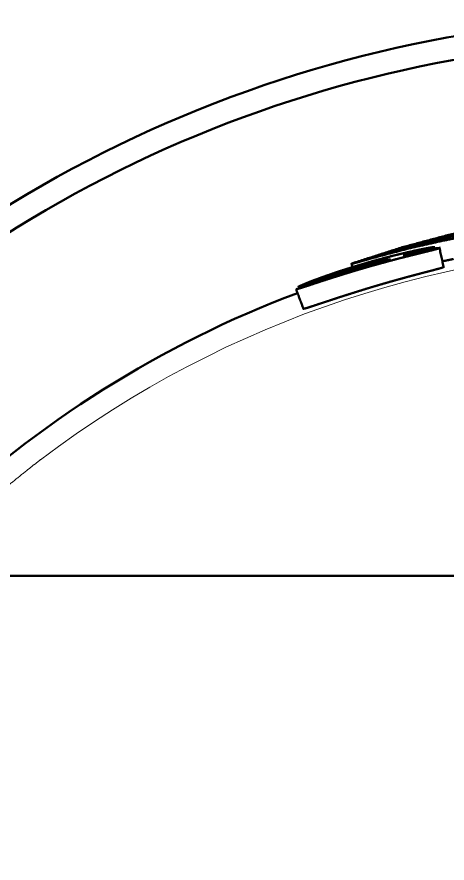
# Paper-space layout 'Layout1' of a CAD drawing. Header units: millimetres. Extents: x 69 to 348, y 30 to 269.
# Drawn here: x 221.08 to 228.5, y 254.39 to 268.98 of the extents above; entities that cross this region are included whole.
import ezdxf

# ---------------------------------------------------------------- set-up
doc = ezdxf.new("R2010")
doc.units = ezdxf.units.MM
doc.layers.add('170', color=7, linetype='Continuous', true_color=0xffffff)

psp = doc.layouts.get("Layout1")

# ---------------------------------------------------------------- linework, layer by layer
at = {"layer": '170', "color": 155, "linetype": 'Continuous', "lineweight": 50}
for p, q in [((226.847, 264.729), (226.867, 264.666)), ((225.892, 264.289), (226.702, 264.568)), ((225.929, 264.326), (226.72, 264.596)), ((226.72, 264.596), (226.73, 264.564))]:
    psp.add_line(p, q, dxfattribs=at)
for centre, radius, start, end in [((232.442, 246.983), 22, 67.1194, 166.1925), ((232.442, 246.983), 21.6, 68.3006, 165.9337), ((232.442, 246.983), 22, 247.125, 52.2806), ((232.446, 246.856), 18.552, 110.602, 133.7517), ((232.442, 246.983), 21.6, 248.3062, 51.0994)]:
    psp.add_arc(centre, radius, start, end, dxfattribs=at)
at = {"layer": '170', "color": 155, "linetype": 'Continuous', "lineweight": 13}
psp.add_arc((232.446, 246.856), 18.17, 52.9774, 127.0982, dxfattribs=at)
at = {"layer": '170', "color": 155, "linetype": 'Continuous', "lineweight": 50}
for points, knots in [([(230.421, 265.57), (230.223, 265.545), (229.388, 265.41), (228.556, 265.232), (227.725, 265.011), (226.9, 264.746)], [0, 0, 0.055075, 0.288563, 0.523406, 0.760688, 1, 1]), ([(230.404, 265.543), (229.022, 265.311), (228.252, 265.131), (227.487, 264.913)], [0, 0, 0.469128, 0.733649, 1, 1]), ([(231.3, 265.466), (230.863, 265.446), (230.556, 265.425), (230.25, 265.399), (229.945, 265.367), (229.64, 265.33), (229.335, 265.287), (229.032, 265.238), (228.73, 265.184), (228.429, 265.125), (227.83, 264.989), (227.236, 264.832)], [0, 0, 0.106144, 0.180689, 0.255213, 0.329715, 0.404221, 0.478759, 0.55329, 0.627757, 0.702183, 0.85102, 1, 1]), ([(231.492, 265.483), (230.928, 265.462), (230.638, 265.443), (230.347, 265.42), (230.058, 265.392), (229.769, 265.358), (229.48, 265.32), (229.193, 265.277), (228.906, 265.229), (228.62, 265.175), (228.051, 265.054), (227.487, 264.913)], [0, 0, 0.139045, 0.210829, 0.282605, 0.354354, 0.426096, 0.497864, 0.569648, 0.641402, 0.713113, 0.856506, 1, 1]), ([(225.892, 264.289), (225.895, 264.288), (225.901, 264.289), (225.907, 264.29), (225.913, 264.291), (225.921, 264.293), (225.93, 264.296), (225.952, 264.302), (225.979, 264.31), (226.011, 264.32), (226.048, 264.332), (226.069, 264.339), (226.09, 264.346), (226.136, 264.361), (226.237, 264.394), (226.265, 264.403), (226.322, 264.422), (226.41, 264.45), (226.471, 264.47), (226.533, 264.49), (226.597, 264.51), (226.662, 264.53), (226.695, 264.541), (226.727, 264.551), (226.859, 264.591), (226.992, 264.631), (227.059, 264.65), (227.126, 264.67), (227.193, 264.689), (227.261, 264.708), (227.396, 264.745), (227.529, 264.781), (227.661, 264.816), (227.791, 264.849), (227.823, 264.857), (227.887, 264.873), (227.98, 264.896), (228.039, 264.91), (228.096, 264.924), (228.149, 264.937), (228.198, 264.949), (228.242, 264.96), (228.262, 264.965), (228.28, 264.97), (228.289, 264.972), (228.297, 264.974), (228.305, 264.977), (228.312, 264.979), (228.336, 264.985), (228.353, 264.991), (228.359, 264.993), (228.363, 264.995), (228.366, 264.996), (228.366, 264.997), (228.365, 264.998), (228.362, 264.998), (228.358, 264.998), (228.351, 264.998), (228.332, 264.996), (228.305, 264.992), (228.288, 264.989), (228.269, 264.986), (228.249, 264.982), (228.227, 264.978), (228.203, 264.974), (228.178, 264.969), (228.151, 264.964), (228.123, 264.958), (228.065, 264.946), (228.003, 264.933), (227.971, 264.926), (227.939, 264.919), (227.906, 264.911), (227.873, 264.904), (227.806, 264.888), (227.738, 264.872)], [0, 0, 0.000787, 0.002909, 0.004556, 0.006616, 0.009098, 0.012017, 0.019153, 0.027988, 0.038479, 0.05058, 0.057224, 0.064229, 0.079126, 0.112358, 0.121344, 0.139885, 0.168769, 0.188676, 0.209045, 0.229851, 0.250988, 0.261599, 0.272233, 0.315007, 0.358111, 0.379777, 0.401507, 0.423315, 0.445155, 0.488578, 0.531514, 0.573886, 0.615584, 0.625887, 0.646326, 0.676162, 0.695104, 0.713199, 0.73031, 0.74599, 0.760052, 0.766426, 0.772335, 0.775102, 0.777739, 0.780218, 0.782548, 0.790358, 0.795875, 0.797806, 0.799193, 0.800053, 0.800452, 0.800842, 0.801717, 0.803163, 0.80523, 0.811262, 0.819852, 0.825123, 0.830992, 0.837417, 0.844391, 0.851907, 0.859946, 0.868418, 0.877224, 0.895709, 0.91532, 0.9255, 0.935845, 0.946297, 0.95685, 0.978251, 1, 1]), ([(228.286, 265.013), (228.28, 265.014), (228.261, 265.013), (228.254, 265.012), (228.246, 265.011), (228.237, 265.01), (228.228, 265.008), (228.206, 265.005), (228.181, 265.001), (228.168, 264.998), (228.153, 264.996), (228.138, 264.993), (228.122, 264.99), (228.089, 264.983), (228.053, 264.976), (228.016, 264.969), (227.976, 264.96), (227.935, 264.952), (227.893, 264.942), (227.806, 264.923), (227.715, 264.901), (227.669, 264.89), (227.622, 264.879), (227.575, 264.867), (227.527, 264.855), (227.337, 264.805), (227.146, 264.752)], [0, 0, 0.005616, 0.022251, 0.028239, 0.035002, 0.042485, 0.050692, 0.069256, 0.090698, 0.10247, 0.114949, 0.128103, 0.141873, 0.170912, 0.201833, 0.234515, 0.268926, 0.30476, 0.341625, 0.418044, 0.497596, 0.538409, 0.579624, 0.621, 0.662548, 0.830218, 1, 1]), ([(227.738, 264.872), (227.791, 264.885), (227.894, 264.911), (227.944, 264.923), (227.992, 264.935), (228.016, 264.94), (228.081, 264.957), (228.122, 264.967), (228.14, 264.971), (228.158, 264.976), (228.175, 264.98), (228.191, 264.984), (228.219, 264.992), (228.243, 264.998), (228.253, 265.001), (228.262, 265.003), (228.269, 265.006), (228.275, 265.008), (228.284, 265.011), (228.286, 265.013)], [0, 0, 0.0971, 0.28431, 0.374542, 0.462433, 0.504871, 0.624451, 0.697358, 0.731655, 0.764422, 0.79536, 0.824212, 0.875519, 0.918416, 0.936713, 0.952894, 0.966739, 0.978207, 0.993935, 1, 1]), ([(226.9, 264.746), (226.877, 264.738), (226.86, 264.732), (226.855, 264.729), (226.851, 264.728), (226.849, 264.726), (226.848, 264.726), (226.85, 264.725), (226.854, 264.726), (226.859, 264.727), (226.866, 264.729), (226.875, 264.731), (226.886, 264.733), (226.898, 264.736), (226.911, 264.74), (226.926, 264.744), (226.942, 264.748), (226.959, 264.753), (226.976, 264.758), (227.015, 264.769), (227.056, 264.781), (227.099, 264.793), (227.121, 264.799), (227.144, 264.806), (227.236, 264.832)], [0, 0, 0.052893, 0.091377, 0.105011, 0.114584, 0.12002, 0.121664, 0.125421, 0.133389, 0.145431, 0.161487, 0.181493, 0.205199, 0.232158, 0.262393, 0.295741, 0.33184, 0.370209, 0.410661, 0.497857, 0.591193, 0.689099, 0.739757, 0.791104, 1, 1]), ([(227.469, 264.817), (227.467, 264.815), (227.461, 264.813), (227.456, 264.811), (227.451, 264.809), (227.445, 264.807), (227.438, 264.805), (227.43, 264.803), (227.421, 264.8), (227.412, 264.797), (227.402, 264.794), (227.38, 264.788), (227.355, 264.78), (227.328, 264.773), (227.301, 264.765), (227.272, 264.756), (227.181, 264.73), (227.119, 264.713)], [0, 0, 0.007008, 0.025294, 0.038436, 0.054203, 0.07224, 0.092531, 0.115058, 0.139733, 0.166627, 0.195492, 0.258414, 0.328322, 0.404069, 0.483255, 0.565416, 0.823854, 1, 1]), ([(227.123, 264.73), (227.186, 264.747), (227.248, 264.764), (227.278, 264.773), (227.308, 264.781), (227.337, 264.788), (227.364, 264.795), (227.377, 264.798), (227.389, 264.801), (227.4, 264.804), (227.411, 264.806), (227.429, 264.81), (227.443, 264.814), (227.455, 264.816), (227.463, 264.817), (227.468, 264.817), (227.469, 264.817)], [0, 0, 0.18331, 0.362783, 0.451128, 0.537937, 0.621403, 0.699691, 0.736576, 0.771289, 0.803351, 0.832876, 0.88481, 0.926773, 0.958743, 0.981455, 0.995146, 1, 1]), ([(228.417, 264.767), (228.505, 264.787), (228.609, 264.809)], [0, 0, 0.456865, 1, 1]), ([(227.146, 264.752), (227.036, 264.72), (226.928, 264.688), (226.821, 264.655), (226.716, 264.622), (226.664, 264.605), (226.612, 264.588), (226.561, 264.571), (226.511, 264.554), (226.413, 264.52), (226.321, 264.487), (226.278, 264.471), (226.236, 264.456), (226.196, 264.441), (226.16, 264.427), (226.125, 264.414), (226.093, 264.401), (226.078, 264.395), (226.064, 264.389), (226.05, 264.383), (226.036, 264.378), (225.991, 264.358), (225.957, 264.343), (225.945, 264.337), (225.936, 264.332), (225.931, 264.328), (225.929, 264.326)], [0, 0, 0.088376, 0.17585, 0.262392, 0.347984, 0.390419, 0.432595, 0.474427, 0.515611, 0.595249, 0.670927, 0.707081, 0.741624, 0.774138, 0.804676, 0.833286, 0.860003, 0.872635, 0.884782, 0.896459, 0.907572, 0.945962, 0.974502, 0.985008, 0.992812, 0.997787, 1, 1]), ([(228.439, 264.67), (228.428, 264.664), (228.413, 264.659), (228.391, 264.652), (228.377, 264.648), (228.361, 264.644), (228.344, 264.639), (228.325, 264.634), (228.283, 264.623), (228.236, 264.61), (228.211, 264.604), (228.158, 264.59), (228.073, 264.568), (228.014, 264.552), (227.952, 264.536), (227.889, 264.519), (227.825, 264.502), (227.76, 264.484), (227.695, 264.466), (227.63, 264.448), (227.564, 264.43), (227.497, 264.411), (227.431, 264.392), (227.364, 264.372), (227.297, 264.353), (227.23, 264.333), (227.164, 264.313), (227.097, 264.293), (227.031, 264.272), (226.965, 264.252), (226.9, 264.232), (226.835, 264.211), (226.772, 264.191), (226.709, 264.171), (226.646, 264.151), (226.585, 264.131), (226.555, 264.121), (226.524, 264.111), (226.465, 264.091), (226.355, 264.055), (226.303, 264.038), (226.255, 264.022), (226.21, 264.007), (226.17, 263.994), (226.134, 263.982), (226.103, 263.972), (226.089, 263.968), (226.076, 263.964), (226.065, 263.961), (226.055, 263.958), (226.039, 263.954), (226.027, 263.952), (226.023, 263.951), (226.021, 263.951), (226.019, 263.951), (226.018, 263.952)], [0, 0, 0.004921, 0.011364, 0.020553, 0.026201, 0.032567, 0.039664, 0.047421, 0.064597, 0.083803, 0.094123, 0.115847, 0.150495, 0.174805, 0.200047, 0.225935, 0.252152, 0.278631, 0.305348, 0.332287, 0.359421, 0.386743, 0.414227, 0.441767, 0.469299, 0.496833, 0.524364, 0.551895, 0.579349, 0.606587, 0.633584, 0.660322, 0.686798, 0.712983, 0.738873, 0.764436, 0.77708, 0.789626, 0.814234, 0.860396, 0.881822, 0.902015, 0.920557, 0.937304, 0.952267, 0.965365, 0.971174, 0.976412, 0.981064, 0.985159, 0.991745, 0.996313, 0.997863, 0.998959, 0.99962, 1, 1]), ([(227.165, 264.697), (227.083, 264.673), (227.002, 264.65), (226.923, 264.627), (226.885, 264.616), (226.849, 264.606), (226.817, 264.597), (226.789, 264.589), (226.776, 264.585), (226.764, 264.582), (226.753, 264.579), (226.743, 264.576), (226.735, 264.574), (226.727, 264.572), (226.72, 264.571), (226.715, 264.57), (226.706, 264.568), (226.702, 264.568)], [0, 0, 0.177908, 0.353304, 0.524798, 0.606275, 0.683494, 0.753802, 0.815391, 0.843071, 0.86866, 0.89195, 0.912859, 0.931544, 0.948016, 0.962287, 0.97435, 0.991692, 1, 1]), ([(226.72, 264.596), (226.724, 264.6), (226.741, 264.607), (226.747, 264.61), (226.754, 264.613), (226.763, 264.616), (226.772, 264.619), (226.783, 264.623), (226.795, 264.627), (226.808, 264.632), (226.821, 264.636), (226.852, 264.647), (226.886, 264.657), (226.903, 264.663), (226.922, 264.669), (226.941, 264.675), (226.96, 264.681), (226.999, 264.693), (227.039, 264.705), (227.081, 264.717), (227.123, 264.73)], [0, 0, 0.013408, 0.05541, 0.071658, 0.090479, 0.111859, 0.13568, 0.162126, 0.191181, 0.223125, 0.257634, 0.333092, 0.416253, 0.460403, 0.505723, 0.55189, 0.598874, 0.695373, 0.795161, 0.897055, 1, 1]), ([(227.119, 264.713), (227.06, 264.696), (227.002, 264.678), (226.944, 264.661), (226.885, 264.644)], [0, 0, 0.250438, 0.500764, 0.750793, 1, 1]), ([(226.887, 264.63), (226.926, 264.642), (226.966, 264.654), (227.038, 264.675), (227.11, 264.696)], [0, 0, 0.176699, 0.353805, 0.676817, 1, 1]), ([(227.11, 264.696), (227.179, 264.716), (227.247, 264.735), (227.281, 264.744), (227.314, 264.753), (227.331, 264.757), (227.347, 264.762), (227.363, 264.766), (227.379, 264.77), (227.394, 264.773), (227.408, 264.777), (227.422, 264.781), (227.435, 264.784), (227.459, 264.789), (227.479, 264.794), (227.488, 264.796), (227.496, 264.797), (227.503, 264.799), (227.509, 264.8), (227.517, 264.801), (227.52, 264.801)], [0, 0, 0.169523, 0.33676, 0.419218, 0.500827, 0.541237, 0.581113, 0.620063, 0.657874, 0.694545, 0.729888, 0.763821, 0.795927, 0.853702, 0.903125, 0.924638, 0.943666, 0.960104, 0.973877, 0.993137, 1, 1]), ([(227.52, 264.801), (227.517, 264.799), (227.51, 264.797), (227.505, 264.795), (227.499, 264.793), (227.492, 264.791), (227.484, 264.788), (227.476, 264.786), (227.466, 264.783), (227.456, 264.78), (227.446, 264.777), (227.435, 264.774), (227.423, 264.77), (227.41, 264.767), (227.397, 264.763), (227.343, 264.747), (227.285, 264.731), (227.225, 264.714), (227.165, 264.697)], [0, 0, 0.007805, 0.028345, 0.043001, 0.060239, 0.079883, 0.101775, 0.125985, 0.152251, 0.180359, 0.210202, 0.241711, 0.275063, 0.310081, 0.346251, 0.499647, 0.66348, 0.830692, 1, 1]), ([(226.887, 264.63), (226.886, 264.637), (226.885, 264.644)], [0, 0, 0.500081, 1, 1]), ([(220.138, 259.344), (221.561, 259.344), (223.002, 259.344), (224.467, 259.344), (225.21, 259.344), (226.725, 259.344), (228.287, 259.344), (229.294, 259.344), (229.498, 259.344), (229.704, 259.344), (229.91, 259.344), (230.735, 259.344), (232.391, 259.344), (234.054, 259.344), (234.471, 259.344), (234.884, 259.344), (235.7, 259.344), (237.294, 259.344), (238.847, 259.344), (239.612, 259.344), (240.369, 259.344), (241.117, 259.344), (242.59, 259.344), (244.037, 259.344), (244.753, 259.344)], [0, 0, 0.057785, 0.116328, 0.175845, 0.206055, 0.26761, 0.331068, 0.371954, 0.380263, 0.388618, 0.396987, 0.430507, 0.497772, 0.565347, 0.582268, 0.599059, 0.632206, 0.696978, 0.760085, 0.791133, 0.821889, 0.852289, 0.91212, 0.970916, 1, 1])]:
    psp.add_open_spline(points, degree=1, knots=knots, dxfattribs=at)
for points in [[(228.442, 264.659), (228.361, 265.021)], [(225.892, 264.291), (226.022, 263.944)]]:
    psp.add_open_spline(points, degree=1, dxfattribs=at)
at = {"layer": '170', "color": 155, "linetype": 'Continuous', "lineweight": 13}
psp.add_open_spline([(221.486, 261.349), (221.374, 261.263), (221.264, 261.177), (220.842, 260.836), (220.441, 260.489), (220.251, 260.315), (220.07, 260.146), (219.901, 259.981), (219.745, 259.824), (219.492, 259.556), (219.343, 259.384), (219.319, 259.348), (219.33, 259.349), (219.376, 259.387), (219.454, 259.459), (219.483, 259.486), (219.515, 259.516)], degree=1, knots=[0, 0, 0.043647, 0.087282, 0.255817, 0.42099, 0.50105, 0.578034, 0.651676, 0.720256, 0.834881, 0.905568, 0.919109, 0.922498, 0.941005, 0.973922, 0.986456, 1, 1], dxfattribs=at)

doc.saveas('drawing.dxf')
